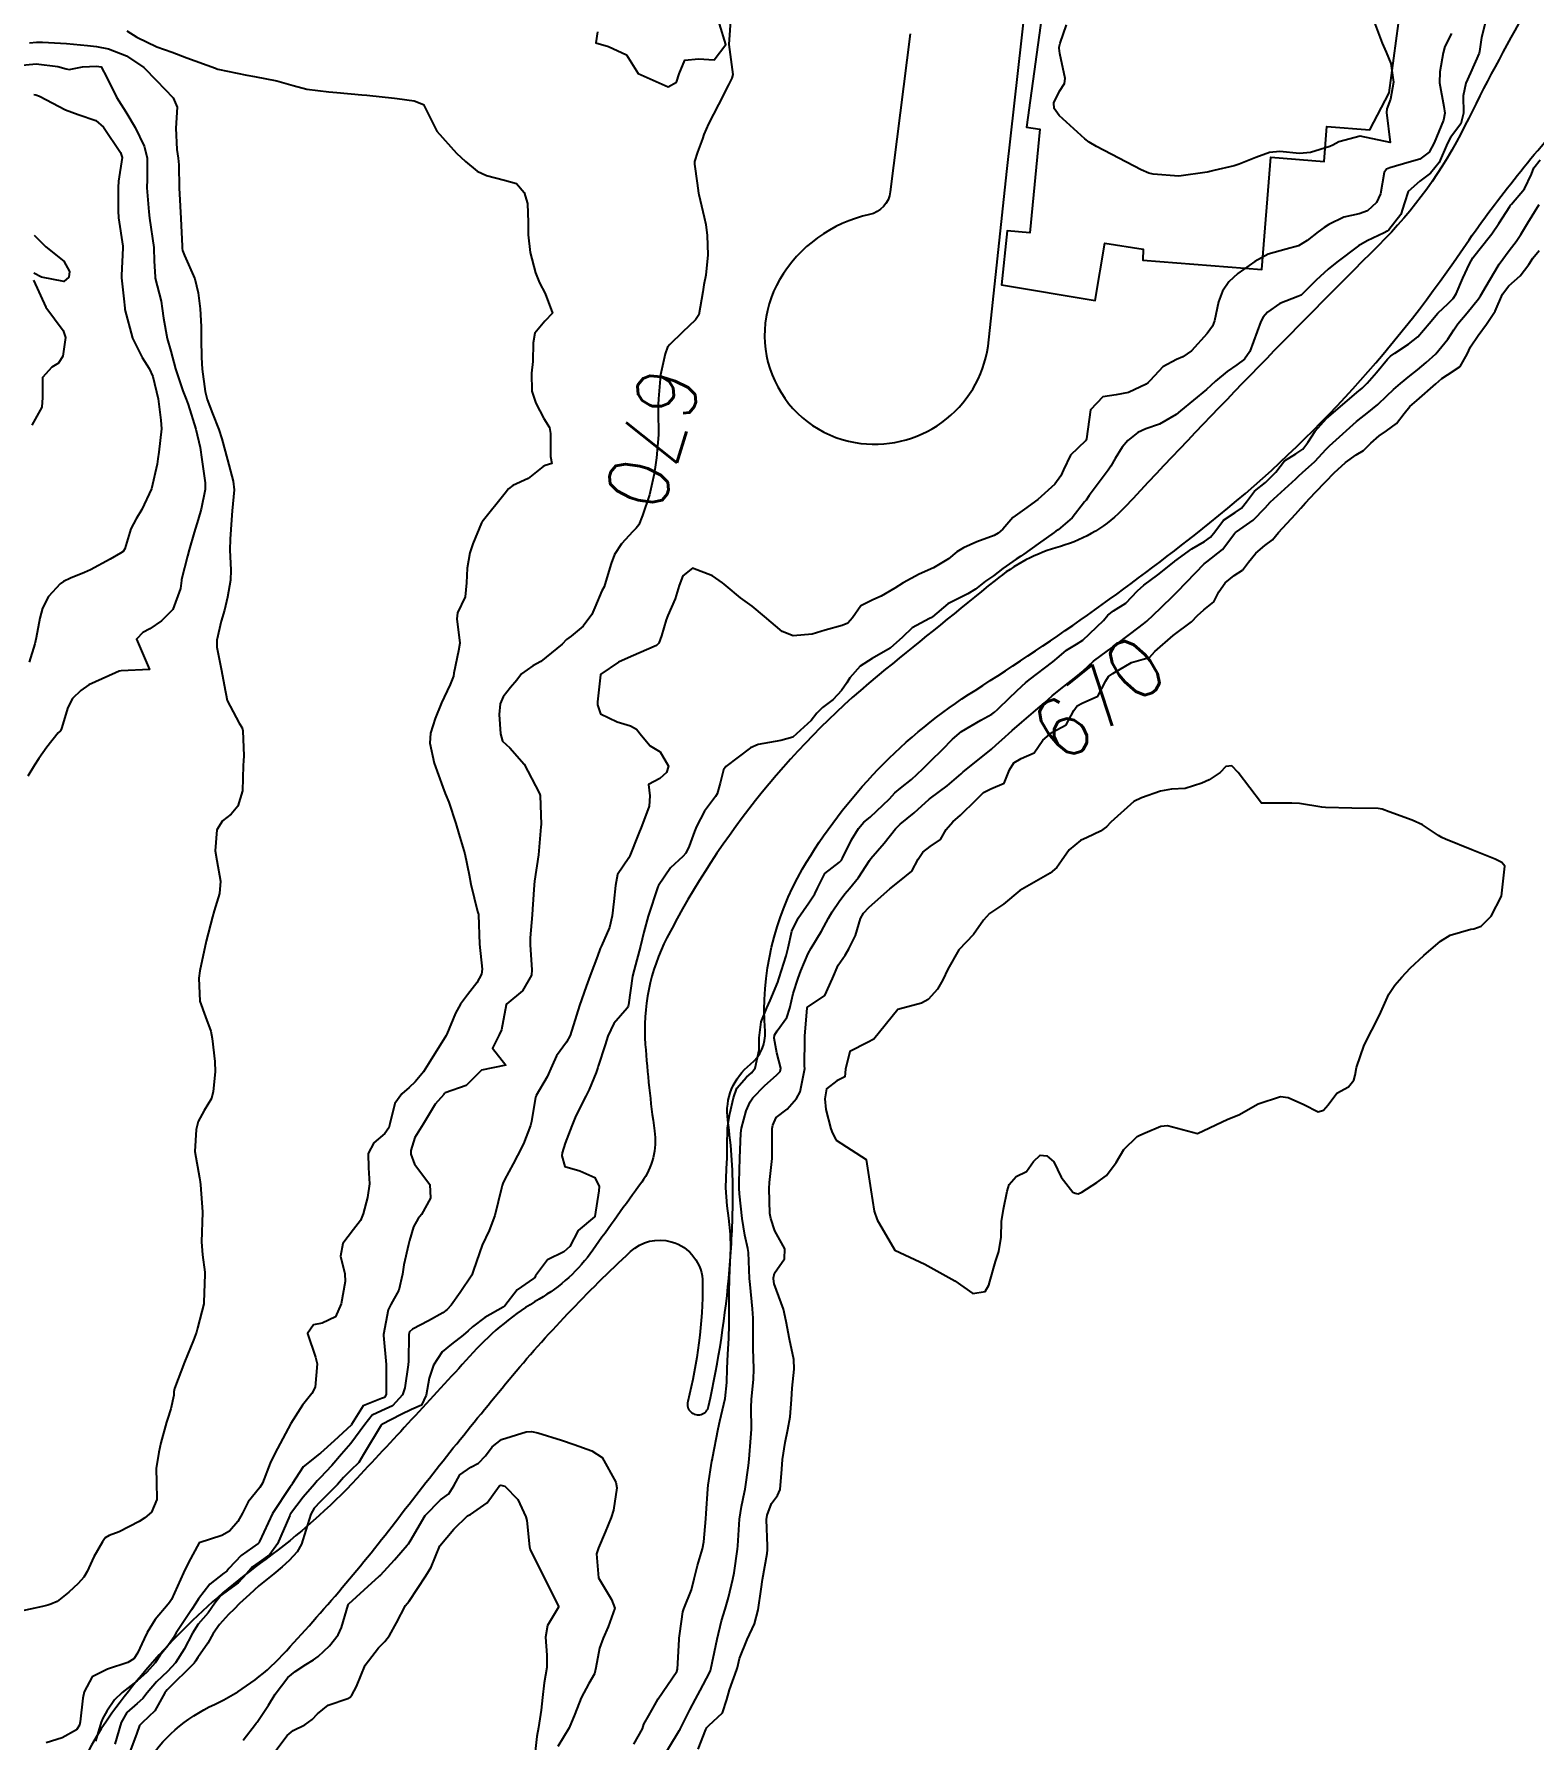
# Model space of a CAD drawing. Header units: metres. Extents: x 298520 to 308411, y 7433745 to 7450750.
# Drawn here: x 300388.8 to 300488.4, y 7445353.5 to 7445466.8 of the extents above; entities that cross this region are included whole.
import ezdxf
from ezdxf.enums import TextEntityAlignment as Align

# ---------------------------------------------------------------- set-up
doc = ezdxf.new("R2010")
doc.units = ezdxf.units.M
doc.header["$LTSCALE"] = 10
for name, color, linetype in [('Cotas', 45, 'Continuous'), ('Curvas de Nivel 1m', 11, 'Continuous'), ('Curvas de Nivel 5m', 15, 'Continuous'), ('Edificações', 30, 'Continuous'), ('Hidrografia', 140, 'Continuous'), ('Vias Primárias', 230, 'Continuous')]:
    doc.layers.add(name, color=color, linetype=linetype)
doc.styles.add('Style-STANDARD', font='STANDARD.shx')

msp = doc.modelspace()

# ---------------------------------------------------------------- linework, layer by layer
at = {"layer": 'Curvas de Nivel 1m', "flags": 128}
for points, elevation in [([(300485.2, 7445467.56), (300484.95, 7445466.6), (300484.82, 7445465.68), (300484.79, 7445465.56), (300484.22, 7445464.27), (300483.9, 7445463.57), (300483.73, 7445462.74), (300483.75, 7445461.57), (300483.58, 7445460.87), (300482.88, 7445459.97), (300482.68, 7445459.58), (300482.14, 7445458.3), (300481.55, 7445457.6), (300480.84, 7445457.06), (300480.08, 7445456.37), (300479.82, 7445455.62), (300479.58, 7445454.85), (300478.8, 7445453.83), (300478.68, 7445453.74), (300478.47, 7445453.63), (300477.34, 7445453.09), (300476.78, 7445452.76), (300475.33, 7445451.67), (300474.77, 7445451.21), (300473.97, 7445450.48), (300473.19, 7445449.7), (300472.96, 7445449.49), (300472.75, 7445449.39), (300471.54, 7445448.92), (300470.73, 7445448.36), (300470.43, 7445448.02), (300470.28, 7445447.73), (300470.05, 7445447.06), (300469.55, 7445445.74), (300469.2, 7445445.24), (300468.69, 7445444.85), (300468.04, 7445444.4), (300467.27, 7445443.76), (300466.97, 7445443.47), (300466.67, 7445443.21), (300464.94, 7445441.8), (300464.65, 7445441.56), (300463.55, 7445440.9), (300462.64, 7445440.59), (300462.11, 7445440.35), (300461.46, 7445439.83), (300461.07, 7445439.39), (300460.61, 7445438.63), (300460.33, 7445438.12), (300460.14, 7445437.85), (300458.89, 7445436.17), (300458.67, 7445435.87), (300458.58, 7445435.74), (300457.76, 7445434.69), (300456.82, 7445433.89), (300456.66, 7445433.79), (300456.56, 7445433.72), (300455.5, 7445432.96), (300454.54, 7445432.28), (300454.33, 7445432.13), (300454.02, 7445431.93), (300453.15, 7445431.31), (300452.52, 7445430.84), (300452, 7445430.47), (300451.32, 7445429.95), (300450.83, 7445429.63), (300450.51, 7445429.48), (300449.49, 7445428.98), (300448.48, 7445428.11), (300448.42, 7445428.06), (300448.27, 7445427.99), (300447.11, 7445427.37), (300446.47, 7445426.76), (300445.67, 7445426.02), (300444.46, 7445425.34), (300443.67, 7445424.82), (300442.99, 7445424.05), (300442.77, 7445423.72), (300442.43, 7445423.22), (300441.87, 7445422.61), (300441.17, 7445422.07), (300440.78, 7445421.7), (300440.4, 7445421.22), (300439.19, 7445420.1), (300438.39, 7445419.88), (300436.9, 7445419.62), (300436.39, 7445419.39), (300434.75, 7445418.15), (300434.59, 7445417.93), (300434.36, 7445417.06), (300434.16, 7445416.34), (300434.05, 7445416.16), (300433.32, 7445415.19), (300432.79, 7445414.18), (300432.66, 7445413.84), (300432.3, 7445412.86), (300432.09, 7445412.39), (300431.88, 7445412.18), (300431.06, 7445411.42), (300430.27, 7445410.26), (300430.25, 7445410.2), (300430.23, 7445410.16), (300429.59, 7445408.21), (300429.29, 7445407.16), (300429.07, 7445406.22), (300428.64, 7445404.65), (300428.54, 7445404.22), (300428.28, 7445402.32), (300428.26, 7445402.23), (300428.24, 7445402.17), (300428.18, 7445402.09), (300427.31, 7445401.09), (300426.91, 7445400.24), (300426.72, 7445399.67), (300426.25, 7445398.25), (300426.23, 7445398.15), (300426.13, 7445397.82), (300425.66, 7445396.7), (300425.43, 7445396.26), (300424.77, 7445394.95), (300424.5, 7445394.27), (300424.07, 7445393.12), (300423.87, 7445392.48), (300423.84, 7445392.28), (300424.05, 7445391.58), (300425.03, 7445391.28), (300426.04, 7445390.84), (300426.33, 7445390.25), (300426.31, 7445389.96), (300426.04, 7445388.25), (300426.03, 7445388.23), (300426.01, 7445388.22), (300424.93, 7445387.33), (300424.37, 7445386.27), (300423.98, 7445385.9), (300422.89, 7445385.37), (300422.1, 7445384.3), (300422.05, 7445384.21), (300421.96, 7445384.13), (300420.87, 7445383.39), (300420.05, 7445382.32), (300420, 7445382.27), (300419.94, 7445382.23), (300418.74, 7445381.53), (300417.92, 7445380.91), (300417.63, 7445380.65), (300417.29, 7445380.36), (300416.51, 7445379.76), (300415.9, 7445379.25), (300415.32, 7445378.38), (300415.02, 7445377.52), (300414.83, 7445376.39), (300414.53, 7445375.72), (300413.86, 7445375.42), (300413.17, 7445375.09), (300411.88, 7445374.42), (300411.84, 7445374.39), (300410.67, 7445372.43), (300410.35, 7445371.9), (300409.81, 7445371.37), (300409.34, 7445370.9), (300408.94, 7445370.45), (300407.78, 7445369.28), (300407.39, 7445368.86), (300407.17, 7445368.48), (300406.84, 7445367.4), (300406.54, 7445366.48), (300406.27, 7445365.96), (300405.74, 7445365.4), (300405.26, 7445364.97), (300404.7, 7445364.51), (300403.71, 7445363.71), (300403.09, 7445363.14), (300402.44, 7445362.53), (300402.07, 7445362.16), (300401.69, 7445361.8), (300401.09, 7445361.14), (300400.69, 7445360.55), (300400.32, 7445359.9), (300399.66, 7445358.95), (300399.51, 7445358.7), (300399.41, 7445358.56), (300397.63, 7445356.79), (300397.53, 7445356.69), (300397.47, 7445356.59), (300396.81, 7445355.4), (300395.96, 7445354.61), (300395.78, 7445354.43), (300395.6, 7445353.92), (300395.13, 7445352.62)], 668), ([(300394.95, 7445467.04), (300395.6, 7445466.62), (300396.94, 7445465.99), (300397.96, 7445465.63), (300398.93, 7445465.25), (300400.83, 7445464.56), (300400.92, 7445464.53), (300400.98, 7445464.51), (300402.92, 7445464.11), (300403.42, 7445464.02), (300404.91, 7445463.72), (300406, 7445463.41), (300406.9, 7445463.17), (300408.37, 7445463), (300408.9, 7445462.95), (300410.55, 7445462.79), (300410.9, 7445462.77), (300412.73, 7445462.58), (300412.9, 7445462.56), (300414.04, 7445462.4), (300414.66, 7445462.16), (300414.89, 7445461.67), (300415.54, 7445460.38), (300416.85, 7445458.93), (300417.44, 7445458.36), (300418.22, 7445457.73), (300418.83, 7445457.44), (300420.04, 7445457.12), (300420.83, 7445456.91), (300421.34, 7445456.31), (300421.56, 7445455.57), (300421.6, 7445454.31), (300421.61, 7445453.49), (300421.74, 7445452.31), (300422.09, 7445450.97), (300422.37, 7445450.3), (300422.74, 7445449.6), (300423.23, 7445448.29), (300422.72, 7445447.76), (300422.05, 7445446.96), (300421.94, 7445446.31), (300421.92, 7445445.08), (300421.82, 7445444.31), (300421.86, 7445443.11), (300422.11, 7445442.31), (300422.64, 7445441.28), (300423.03, 7445440.68), (300423.09, 7445440.29), (300423.09, 7445438.76), (300423.18, 7445438.29), (300422.74, 7445438.17), (300422.61, 7445438.1), (300421.6, 7445437.31), (300420.59, 7445436.84), (300420.3, 7445436.61), (300420.09, 7445436.33), (300418.56, 7445434.43), (300418.53, 7445434.39), (300418.51, 7445434.35), (300417.93, 7445432.96), (300417.73, 7445432.36), (300417.55, 7445431.33), (300417.52, 7445430.36), (300417.42, 7445429.44), (300416.92, 7445428.37), (300416.87, 7445427.98), (300417.06, 7445426.36), (300416.98, 7445425.84), (300416.68, 7445424.37), (300416.64, 7445424.17), (300416.43, 7445423.62), (300416.02, 7445422.77), (300415.85, 7445422.38), (300415.44, 7445421.34), (300415.11, 7445420.38), (300415.07, 7445419.7), (300415.36, 7445418.38), (300415.94, 7445416.79), (300416.1, 7445416.37), (300416.34, 7445415.8), (300416.81, 7445414.37), (300417, 7445413.68), (300417.39, 7445412.36), (300417.69, 7445410.95), (300417.8, 7445410.35), (300418.25, 7445408.52), (300418.29, 7445408.39), (300418.3, 7445408.35), (300418.3, 7445408.31), (300418.38, 7445406.35), (300418.56, 7445404.69), (300418.5, 7445404.35), (300418.2, 7445403.79), (300417.57, 7445402.98), (300417.11, 7445402.36), (300416.77, 7445401.77), (300416.2, 7445400.37), (300416.19, 7445400.33), (300416.15, 7445400.28), (300414.98, 7445398.39), (300414.65, 7445397.87), (300414.11, 7445397.2), (300413.7, 7445396.82), (300413.21, 7445396.41), (300412.75, 7445395.76), (300412.42, 7445394.42), (300412.35, 7445394.15), (300412.08, 7445393.76), (300411.35, 7445393.15), (300410.98, 7445392.43), (300411, 7445391.48), (300411.07, 7445390.43), (300410.93, 7445389.52), (300410.65, 7445388.43), (300410.46, 7445387.99), (300410, 7445387.4), (300409.29, 7445386.45), (300409.14, 7445385.62), (300409.43, 7445384.45), (300409.45, 7445383.94), (300409.18, 7445382.45), (300408.8, 7445381.59), (300407.92, 7445381.16), (300407.34, 7445381.06), (300406.94, 7445380.48), (300407.47, 7445378.9), (300407.58, 7445378.47), (300407.45, 7445376.9), (300407.23, 7445376.48), (300406.62, 7445375.72), (300405.84, 7445374.49), (300404.78, 7445372.51), (300404.46, 7445371.86), (300403.95, 7445370.52), (300403.79, 7445370.25), (300403.01, 7445369.29), (300402.62, 7445368.53), (300402.33, 7445367.98), (300401.76, 7445367.33), (300401.25, 7445367.05), (300399.75, 7445366.56), (300399.04, 7445365.26), (300398.72, 7445364.57), (300397.91, 7445362.79), (300397.79, 7445362.59), (300397.7, 7445362.48), (300396.83, 7445361.46), (300396.29, 7445360.6), (300396.09, 7445360.19), (300395.66, 7445359.24), (300395.42, 7445358.85), (300395.01, 7445358.62), (300393.65, 7445358.16), (300392.65, 7445357.65), (300392.12, 7445356.66), (300392.03, 7445356.25), (300391.85, 7445354.66), (300391.81, 7445354.45), (300391.6, 7445354.13), (300390.65, 7445353.61), (300389.59, 7445353.28)], 671), ([(300482.96, 7445466.87), (300482.52, 7445466.01), (300482.41, 7445465.59), (300482.18, 7445464.33), (300482.16, 7445463.59), (300482.45, 7445462.03), (300482.52, 7445461.58), (300482.42, 7445461.12), (300481.81, 7445459.6), (300481.47, 7445458.99), (300480.86, 7445458.53), (300480.15, 7445458.32), (300478.85, 7445457.94), (300478.63, 7445457.85), (300478.49, 7445457.63), (300478.24, 7445456.22), (300477.98, 7445455.64), (300477.38, 7445455.08), (300476.81, 7445454.88), (300475.81, 7445454.66), (300474.8, 7445454.17), (300474.5, 7445453.98), (300474.1, 7445453.69), (300473.36, 7445453.12), (300472.78, 7445452.77), (300471.96, 7445452.53), (300470.78, 7445452.21), (300469.89, 7445451.73), (300468.76, 7445450.93), (300468.15, 7445450.37), (300467.74, 7445449.76), (300467.47, 7445449.04), (300467.21, 7445447.77), (300467.07, 7445447.42), (300466.71, 7445446.94), (300465.67, 7445445.79), (300465.1, 7445445.39), (300464.69, 7445445.21), (300463.77, 7445444.73), (300462.93, 7445443.82), (300462.81, 7445443.68), (300462.67, 7445443.58), (300461.5, 7445443.01), (300460.67, 7445442.86), (300459.79, 7445442.73), (300458.97, 7445441.87), (300458.7, 7445439.94), (300458.68, 7445439.87), (300458.66, 7445439.84), (300458.63, 7445439.81), (300457.65, 7445438.85), (300457.18, 7445437.88), (300457, 7445437.48), (300456.59, 7445436.93), (300455.48, 7445435.91), (300454.58, 7445435.27), (300453.8, 7445434.7), (300453.14, 7445433.93), (300452.83, 7445433.66), (300452.56, 7445433.52), (300451.41, 7445433.09), (300450.54, 7445432.69), (300450.09, 7445432.42), (300449.54, 7445431.97), (300448.53, 7445431.36), (300447.58, 7445430.94), (300446.52, 7445430.36), (300445.97, 7445430.02), (300445.07, 7445429.47), (300444.5, 7445429.23), (300443.7, 7445428.84), (300443.16, 7445428.05), (300442.85, 7445427.68), (300442.48, 7445427.52), (300441.33, 7445427.22), (300440.47, 7445426.95), (300439.22, 7445426.85), (300438.48, 7445427.14), (300437.31, 7445428.12), (300436.5, 7445428.81), (300435.72, 7445429.36), (300434.77, 7445430.16), (300434.64, 7445430.28), (300434.52, 7445430.37), (300433.86, 7445430.83), (300432.52, 7445431.33), (300431.88, 7445430.82), (300431.64, 7445430.19), (300431.38, 7445429.31), (300430.89, 7445428.2), (300430.78, 7445427.91), (300430.47, 7445426.84), (300430.3, 7445426.36), (300430.13, 7445426.2), (300428.46, 7445425.48), (300427.6, 7445425.09), (300426.44, 7445424.3), (300426.42, 7445424.28), (300426.41, 7445424.25), (300426.22, 7445422.45), (300426.22, 7445422.25), (300426.41, 7445421.65), (300427.52, 7445421.12), (300428.4, 7445420.86), (300428.81, 7445420.63), (300429.13, 7445420.22), (300429.72, 7445419.54), (300430.38, 7445419.14), (300430.94, 7445418.19), (300430.8, 7445417.76), (300430.36, 7445417.36), (300429.61, 7445416.96), (300429.7, 7445416.21), (300429.64, 7445415.52), (300429.16, 7445414.22), (300428.92, 7445413.61), (300428.37, 7445412.23), (300428.29, 7445412.1), (300427.54, 7445410.98), (300427.41, 7445410.24), (300427.31, 7445409.19), (300427.19, 7445408.24), (300427.01, 7445407.47), (300426.48, 7445406.25), (300426.4, 7445406.07), (300426.22, 7445405.56), (300425.72, 7445404.26), (300425.47, 7445403.53), (300425.02, 7445402.27), (300424.82, 7445401.63), (300424.4, 7445400.28), (300424.15, 7445399.84), (300423.5, 7445398.92), (300423.2, 7445398.29), (300422.87, 7445397.54), (300422.13, 7445396.3), (300422.13, 7445396.28), (300422.1, 7445396.18), (300421.82, 7445394.57), (300421.76, 7445394.3), (300421.3, 7445393.08), (300420.9, 7445392.31), (300420.62, 7445391.75), (300420.04, 7445390.68), (300419.92, 7445390.44), (300419.88, 7445390.32), (300419.84, 7445390.14), (300419.39, 7445388.33), (300419.01, 7445387.32), (300418.55, 7445386.34), (300417.97, 7445384.68), (300417.89, 7445384.42), (300417.86, 7445384.35), (300417.1, 7445383.21), (300416.49, 7445382.36), (300416.23, 7445382.07), (300415.94, 7445381.85), (300414.99, 7445381.33), (300413.92, 7445380.76), (300413.73, 7445380.59), (300413.67, 7445380.4), (300413.66, 7445378.64), (300413.64, 7445378.4), (300413.42, 7445376.87), (300413.25, 7445376.41), (300412.59, 7445375.68), (300411.86, 7445375.33), (300411.24, 7445375.04), (300410.75, 7445374.43), (300409.83, 7445373.16), (300409.21, 7445372.45), (300408.56, 7445371.71), (300407.8, 7445370.89), (300407.59, 7445370.68), (300407.41, 7445370.47), (300406.66, 7445369.6), (300405.82, 7445368.49), (300405.8, 7445368.46), (300405.77, 7445368.39), (300404.95, 7445366.5), (300404.45, 7445365.8), (300403.73, 7445365.28), (300403.29, 7445364.96), (300402.91, 7445364.53), (300402.35, 7445363.9), (300401.71, 7445363.45), (300401.19, 7445363.06), (300400.79, 7445362.55), (300400.34, 7445361.91), (300399.69, 7445361.15), (300399.3, 7445360.57), (300398.75, 7445359.49), (300398.17, 7445358.58), (300397.65, 7445358.02), (300396.91, 7445357.32), (300396.3, 7445356.6), (300396.01, 7445356.22), (300395.62, 7445355.89), (300394.94, 7445355.29), (300394.57, 7445354.63), (300394.14, 7445353.19)], 669), ([(300388.48, 7445466.25), (300388.94, 7445466.29), (300389.34, 7445466.29), (300390.94, 7445466.22), (300392.34, 7445466.07), (300392.94, 7445466), (300393.72, 7445465.85), (300394.93, 7445465.4), (300396.07, 7445464.62), (300396.91, 7445463.76), (300398.02, 7445462.59), (300398.28, 7445461.98), (300398.21, 7445460.59), (300398.27, 7445459.17), (300398.36, 7445458.59), (300398.39, 7445458.14), (300398.43, 7445456.59), (300398.45, 7445456.22), (300398.54, 7445454.58), (300398.61, 7445452.75), (300398.62, 7445452.58), (300398.64, 7445452.45), (300398.77, 7445452.12), (300399.46, 7445450.57), (300399.69, 7445449.63), (300399.81, 7445448.57), (300399.88, 7445447.41), (300399.89, 7445446.57), (300399.9, 7445445.35), (300399.95, 7445444.57), (300400.15, 7445443.08), (300400.29, 7445442.56), (300400.64, 7445441.63), (300401.06, 7445440.56), (300401.25, 7445439.93), (300401.64, 7445438.55), (300402.02, 7445437.12), (300402.07, 7445436.55), (300401.95, 7445435.16), (300401.9, 7445434.55), (300401.82, 7445433.27), (300401.79, 7445432.55), (300401.86, 7445431.21), (300401.84, 7445430.55), (300401.64, 7445429.41), (300401.43, 7445428.55), (300401.21, 7445427.82), (300400.92, 7445426.56), (300400.93, 7445426.09), (300401.24, 7445424.55), (300401.4, 7445423.59), (300401.62, 7445422.55), (300402.4, 7445421.05), (300402.6, 7445420.74), (300402.66, 7445420.54), (300402.71, 7445418.87), (300402.69, 7445418.54), (300402.68, 7445418.22), (300402.62, 7445416.54), (300402.33, 7445415.52), (300401.87, 7445415), (300401.29, 7445414.55), (300400.93, 7445413.94), (300400.81, 7445412.55), (300400.93, 7445411.92), (300401.17, 7445410.55), (300401.09, 7445409.73), (300400.75, 7445408.56), (300400.64, 7445408.16), (300400.22, 7445406.56), (300399.8, 7445404.57), (300399.72, 7445404.09), (300399.79, 7445402.57), (300400.17, 7445401.52), (300400.53, 7445400.56), (300400.61, 7445400.09), (300400.79, 7445398.55), (300400.81, 7445397.87), (300400.69, 7445396.55), (300400.56, 7445396.1), (300400.09, 7445395.29), (300399.68, 7445394.57), (300399.55, 7445394.04), (300399.46, 7445392.57), (300399.77, 7445390.83), (300399.82, 7445390.56), (300399.83, 7445390.36), (300399.97, 7445388.56), (300399.97, 7445388.52), (300399.91, 7445386.56), (300399.98, 7445385.71), (300400.12, 7445384.56), (300400.12, 7445384.4), (300400.06, 7445382.56), (300400.05, 7445382.45), (300399.93, 7445381.93), (300399.64, 7445380.84), (300399.57, 7445380.57), (300399.37, 7445380.03), (300398.78, 7445378.58), (300398.11, 7445376.83), (300398.07, 7445376.59), (300398.07, 7445376.38), (300397.86, 7445375.46), (300397.65, 7445374.79), (300397.58, 7445374.59), (300397.21, 7445373.21), (300397.07, 7445372.6), (300396.9, 7445371.5), (300396.92, 7445370.6), (300396.93, 7445369.45), (300396.59, 7445368.6), (300396.15, 7445368.22), (300395.77, 7445367.98), (300394.43, 7445367.3), (300393.76, 7445367.06), (300393.51, 7445366.89), (300393.32, 7445366.64), (300392.76, 7445365.63), (300392.32, 7445364.65), (300392.09, 7445364.28), (300391.71, 7445363.86), (300391.09, 7445363.28), (300390.31, 7445362.67), (300389.89, 7445362.49), (300389.7, 7445362.42), (300389.34, 7445362.33), (300387.7, 7445361.97)], 672), ([(300387.55, 7445464.72), (300388.92, 7445464.85), (300390.36, 7445464.69), (300390.92, 7445464.52), (300391.11, 7445464.49), (300392, 7445464.66), (300392.92, 7445464.71), (300393.24, 7445464.65), (300393.61, 7445463.94), (300394.25, 7445462.64), (300394.88, 7445461.67), (300395.5, 7445460.62), (300396.09, 7445459.38), (300396.3, 7445458.62), (300396.29, 7445457.16), (300396.27, 7445456.62), (300396.4, 7445455.02), (300396.44, 7445454.61), (300396.73, 7445452.66), (300396.73, 7445452.61), (300396.76, 7445451.77), (300396.82, 7445450.67), (300396.82, 7445450.61), (300397.22, 7445449.09), (300397.3, 7445448.6), (300397.37, 7445447.95), (300397.63, 7445446.6), (300397.86, 7445445.76), (300398.17, 7445444.59), (300398.66, 7445443.13), (300398.88, 7445442.58), (300399.01, 7445442.22), (300399.53, 7445440.57), (300399.82, 7445439.37), (300399.93, 7445438.57), (300400.15, 7445437.01), (300400.15, 7445436.56), (300399.88, 7445435.26), (300399.69, 7445434.57), (300399.41, 7445433.71), (300399.09, 7445432.57), (300398.98, 7445432.13), (300398.58, 7445430.58), (300398.57, 7445430.53), (300398.51, 7445429.99), (300398, 7445428.59), (300397.25, 7445427.83), (300396.47, 7445427.31), (300396.01, 7445427.07), (300395.59, 7445426.62), (300396.44, 7445424.61), (300394.56, 7445424.51), (300394.44, 7445424.49), (300394.19, 7445424.39), (300392.43, 7445423.59), (300391.89, 7445423.21), (300391.33, 7445422.67), (300391.02, 7445422.07), (300390.61, 7445420.68), (300390.53, 7445420.54), (300390.39, 7445420.39), (300389.62, 7445419.44), (300389.1, 7445418.69), (300388.81, 7445418.25), (300388.36, 7445417.51)], 673), ([(300388.77, 7445462.82), (300388.89, 7445462.79), (300389.14, 7445462.7), (300390.88, 7445461.79), (300391.71, 7445461.5), (300392.88, 7445461.09), (300393.39, 7445460.64), (300394.52, 7445458.97), (300394.63, 7445458.63), (300394.4, 7445457.06), (300394.37, 7445456.63), (300394.36, 7445455.09), (300394.38, 7445454.63), (300394.68, 7445452.73), (300394.68, 7445452.63), (300394.59, 7445450.8), (300394.59, 7445450.63), (300394.74, 7445449.24), (300394.81, 7445448.63), (300394.82, 7445448.54), (300395.33, 7445446.62), (300395.97, 7445445.34), (300396.42, 7445444.61), (300396.67, 7445444.07), (300397.03, 7445442.6), (300397.21, 7445441.17), (300397.25, 7445440.6), (300397.08, 7445439.06), (300397.01, 7445438.6), (300396.95, 7445438.26), (300396.58, 7445436.61), (300395.95, 7445435.23), (300395.57, 7445434.62), (300395.21, 7445433.96), (300394.81, 7445432.63), (300394.71, 7445432.45), (300394.53, 7445432.33), (300393.83, 7445431.94), (300392.52, 7445431.23), (300392.13, 7445431.05), (300391.2, 7445430.67), (300390.74, 7445430.45), (300390.51, 7445430.29), (300389.74, 7445429.45), (300389.35, 7445428.69), (300389.17, 7445428.01), (300388.92, 7445426.7), (300388.83, 7445426.32), (300388.45, 7445425.09)], 674), ([(300428.62, 7445353.19), (300429.2, 7445354.21), (300429.3, 7445354.52), (300429.62, 7445355.1), (300430.02, 7445355.81), (300430.25, 7445356.2), (300431.48, 7445358.01), (300431.54, 7445358.18), (300431.64, 7445360.15), (300431.63, 7445360.18), (300431.63, 7445360.22), (300431.68, 7445360.53), (300431.89, 7445361.99), (300431.94, 7445362.18), (300432.45, 7445363.44), (300432.64, 7445364.17), (300432.85, 7445365.06), (300433.2, 7445366.17), (300433.29, 7445366.63), (300433.41, 7445368.16), (300433.43, 7445368.51), (300433.54, 7445370.16), (300433.56, 7445370.39), (300433.82, 7445371.99), (300433.85, 7445372.14), (300433.85, 7445372.16), (300433.86, 7445372.19), (300434.24, 7445374.15), (300434.35, 7445374.66), (300434.7, 7445376.15), (300434.81, 7445377.22), (300434.83, 7445378.15), (300434.87, 7445379.11), (300434.93, 7445380.14), (300434.97, 7445381.1), (300434.97, 7445382.14), (300434.96, 7445383.15), (300434.99, 7445384.14), (300435.03, 7445385.2), (300435.08, 7445386.14), (300435.05, 7445387.09), (300434.94, 7445388.15), (300434.83, 7445388.96), (300434.73, 7445390.15), (300434.78, 7445391.42), (300434.82, 7445392.15), (300434.83, 7445392.91), (300434.86, 7445394.15), (300435.01, 7445395.07), (300435.25, 7445396.14), (300435.47, 7445396.78), (300436.12, 7445397.51), (300436.45, 7445397.8), (300436.69, 7445398.12), (300436.95, 7445399.32), (300436.95, 7445400.12), (300437.09, 7445401.2), (300437.47, 7445402.12), (300437.69, 7445402.61), (300438.2, 7445403.83), (300438.27, 7445404.04), (300438.29, 7445404.11), (300438.75, 7445405.57), (300438.88, 7445406.1), (300439.13, 7445407.21), (300439.54, 7445408.09), (300440.26, 7445409.11), (300440.65, 7445409.7), (300440.83, 7445410.07), (300441.31, 7445411.04), (300442.29, 7445411.81), (300442.43, 7445411.93), (300442.5, 7445412.06), (300443.08, 7445413.29), (300443.55, 7445414.05), (300443.92, 7445414.46), (300444.33, 7445414.8), (300445.62, 7445416.02), (300445.97, 7445416.4), (300446.35, 7445416.73), (300447.07, 7445417.29), (300447.82, 7445418), (300448.09, 7445418.28), (300448.38, 7445418.55), (300449.11, 7445419.26), (300449.79, 7445419.98), (300450.4, 7445420.49), (300451.68, 7445421.23), (300452.41, 7445421.63), (300452.59, 7445421.76), (300452.78, 7445421.94), (300453.62, 7445422.74), (300454.44, 7445423.52), (300454.65, 7445423.71), (300454.9, 7445423.91), (300456.46, 7445425.12), (300456.88, 7445425.46), (300457.38, 7445425.88), (300458.04, 7445426.3), (300458.47, 7445426.56), (300459.83, 7445427.86), (300460.12, 7445428.22), (300460.49, 7445428.51), (300461.32, 7445429.02), (300462.1, 7445429.83), (300462.52, 7445430.21), (300463.45, 7445430.89), (300464.53, 7445431.76), (300464.58, 7445431.8), (300465.7, 7445432.63), (300466.55, 7445433.11), (300466.94, 7445433.39), (300467.22, 7445433.76), (300467.8, 7445434.53), (300468.58, 7445435.05), (300469, 7445435.33), (300469.33, 7445435.74), (300469.87, 7445436.46), (300470.6, 7445437.03), (300471.28, 7445437.72), (300471.86, 7445438.47), (300472.62, 7445438.95), (300473.07, 7445439.25), (300473.41, 7445439.69), (300473.89, 7445440.44), (300474.65, 7445441.28), (300475.09, 7445441.67), (300476.67, 7445443.01), (300477.01, 7445443.31), (300477.35, 7445443.64), (300477.97, 7445444.35), (300478.7, 7445445.23), (300478.9, 7445445.43), (300479.18, 7445445.63), (300480.09, 7445446.23), (300480.71, 7445446.72), (300481.48, 7445447.6), (300482.04, 7445448.29), (300482.74, 7445448.94), (300483.06, 7445449.26), (300483.26, 7445449.57), (300483.71, 7445450.62), (300484.14, 7445451.57), (300484.37, 7445451.97), (300484.78, 7445452.47), (300485.63, 7445453.55), (300486.1, 7445454.25), (300486.82, 7445455.37), (300486.88, 7445455.47), (300486.93, 7445455.53), (300487.8, 7445456.56), (300488.26, 7445457.52), (300488.42, 7445457.94), (300488.85, 7445458.47)], 668), ([(300430.51, 7445352.2), (300431.6, 7445354.01), (300431.66, 7445354.12), (300431.7, 7445354.18), (300432.34, 7445355.46), (300432.73, 7445356.17), (300433.04, 7445356.76), (300433.65, 7445357.93), (300433.73, 7445358.08), (300433.75, 7445358.16), (300434.08, 7445359.75), (300434.16, 7445360.16), (300434.45, 7445361.39), (300434.7, 7445362.15), (300434.92, 7445362.94), (300435.2, 7445364.15), (300435.29, 7445364.58), (300435.52, 7445366.14), (300435.53, 7445366.36), (300435.64, 7445368.13), (300435.78, 7445368.99), (300435.99, 7445369.93), (300436.03, 7445370.13), (300436.24, 7445371.7), (300436.29, 7445372.13), (300436.41, 7445373.55), (300436.44, 7445374.12), (300436.42, 7445375.56), (300436.45, 7445376.12), (300436.58, 7445377.42), (300436.6, 7445378.12), (300436.56, 7445379.47), (300436.55, 7445380.12), (300436.55, 7445381.5), (300436.52, 7445382.12), (300436.36, 7445383.73), (300436.32, 7445384.13), (300436.24, 7445385.87), (300436.2, 7445386.13), (300436, 7445387.02), (300435.82, 7445388.13), (300435.66, 7445389.76), (300435.63, 7445390.14), (300435.63, 7445390.54), (300435.67, 7445392.14), (300435.74, 7445393.79), (300435.78, 7445394.13), (300436.09, 7445395.28), (300436.35, 7445395.88), (300436.53, 7445396.13), (300437.3, 7445396.93), (300438.13, 7445397.67), (300438.36, 7445397.88), (300438.39, 7445398.11), (300438.14, 7445399.14), (300437.95, 7445400.11), (300437.97, 7445400.3), (300438.16, 7445400.59), (300438.79, 7445401.48), (300438.99, 7445402.1), (300439.22, 7445403.07), (300439.55, 7445404.1), (300439.72, 7445404.58), (300440.22, 7445405.74), (300440.41, 7445406.09), (300441.09, 7445407.22), (300441.56, 7445408.07), (300441.81, 7445408.51), (300442.26, 7445409.18), (300442.64, 7445409.69), (300442.96, 7445410.05), (300443.55, 7445410.78), (300444.29, 7445411.92), (300444.38, 7445412.04), (300445.27, 7445413.06), (300446.02, 7445414.01), (300446.33, 7445414.33), (300447.25, 7445415.08), (300448.26, 7445415.99), (300448.31, 7445416.03), (300448.34, 7445416.06), (300449.45, 7445416.88), (300450.37, 7445417.67), (300450.52, 7445417.81), (300450.7, 7445417.97), (300452.39, 7445419.32), (300452.71, 7445419.61), (300453.07, 7445419.93), (300453.77, 7445420.55), (300454.4, 7445421.11), (300455.33, 7445421.91), (300455.91, 7445422.4), (300456.43, 7445422.85), (300456.99, 7445423.33), (300457.71, 7445423.88), (300458.13, 7445424.19), (300458.45, 7445424.5), (300459.16, 7445425.16), (300460.09, 7445425.85), (300460.47, 7445426.11), (300461.64, 7445427), (300462.48, 7445427.63), (300462.71, 7445427.82), (300463.62, 7445428.69), (300464.51, 7445429.54), (300464.64, 7445429.67), (300464.75, 7445429.8), (300466.53, 7445431.63), (300466.6, 7445431.7), (300466.69, 7445431.77), (300467.73, 7445432.58), (300468.56, 7445433.66), (300468.6, 7445433.71), (300468.66, 7445433.75), (300469.78, 7445434.53), (300470.58, 7445435.36), (300470.9, 7445435.73), (300472.6, 7445437.28), (300472.81, 7445437.48), (300473.06, 7445437.7), (300473.88, 7445438.42), (300474.63, 7445439.24), (300474.84, 7445439.47), (300475.06, 7445439.67), (300476.65, 7445441.09), (300476.96, 7445441.34), (300477.35, 7445441.64), (300478.07, 7445442.22), (300478.66, 7445442.8), (300479.09, 7445443.21), (300479.57, 7445443.62), (300480.18, 7445444.12), (300480.69, 7445444.52), (300481.28, 7445445.01), (300481.91, 7445445.59), (300482.71, 7445446.56), (300483.11, 7445447.19), (300483.38, 7445447.57), (300484, 7445448.31), (300484.75, 7445449.25), (300484.88, 7445449.43), (300484.95, 7445449.56), (300485.19, 7445449.98), (300486.12, 7445451.54), (300486.78, 7445452.46), (300487.26, 7445453.05), (300487.57, 7445453.52), (300488.02, 7445454.3), (300488.77, 7445455.51)], 669), ([(300402.68, 7445353.45), (300403.49, 7445354.52), (300403.54, 7445354.58), (300403.6, 7445354.65), (300404.36, 7445355.78), (300404.8, 7445356.5), (300405.64, 7445357.62), (300406.12, 7445358.02), (300406.84, 7445358.48), (300407.34, 7445358.79), (300407.66, 7445359.01), (300408.42, 7445359.71), (300408.98, 7445360.46), (300409.2, 7445360.93), (300409.66, 7445362.45), (300409.67, 7445362.48), (300409.7, 7445362.51), (300410.71, 7445363.44), (300411.72, 7445364.36), (300411.75, 7445364.39), (300411.79, 7445364.42), (300412.72, 7445365.43), (300413.57, 7445366.4), (300413.65, 7445366.51), (300413.76, 7445366.68), (300414.76, 7445368.39), (300415.78, 7445369.42), (300416.33, 7445369.83), (300416.68, 7445370.36), (300417.07, 7445371.09), (300417.81, 7445371.59), (300418.31, 7445371.85), (300418.78, 7445372.34), (300419.21, 7445372.95), (300419.83, 7445373.43), (300421.47, 7445373.94), (300421.84, 7445373.96), (300422.26, 7445373.87), (300423.83, 7445373.38), (300424.67, 7445373.11), (300425.83, 7445372.69), (300426.52, 7445372.24), (300427.44, 7445370.59), (300427.49, 7445370.23), (300427.27, 7445368.74), (300427.12, 7445368.24), (300426.73, 7445367.27), (300426.28, 7445366.24), (300426.15, 7445365.84), (300426.28, 7445364.24), (300427.14, 7445362.8), (300427.37, 7445362.23), (300426.93, 7445360.99), (300426.59, 7445360.24), (300426.35, 7445359.56), (300426.1, 7445358.25), (300426.02, 7445357.87), (300425.64, 7445357.22), (300425.12, 7445356.26), (300424.71, 7445355.17), (300424.33, 7445354.27), (300423.59, 7445353.03)], 668), ([(300404.64, 7445352.5), (300405.6, 7445353.75), (300405.99, 7445354.09), (300406.77, 7445354.48), (300407.26, 7445354.82), (300407.61, 7445355.19), (300408.31, 7445355.78), (300409.63, 7445356.21), (300409.78, 7445356.3), (300409.9, 7445356.45), (300410.2, 7445357.01), (300410.77, 7445358.43), (300411.66, 7445359.59), (300412.08, 7445360.01), (300412.39, 7445360.41), (300412.85, 7445361.24), (300413.45, 7445362.4), (300413.57, 7445362.53), (300413.71, 7445362.69), (300414.82, 7445364.38), (300415.17, 7445364.94), (300415.75, 7445366.37), (300416.66, 7445367.47), (300417.58, 7445368.35), (300417.71, 7445368.42), (300417.77, 7445368.45), (300418.89, 7445369.23), (300419.69, 7445370.33), (300419.74, 7445370.38), (300419.79, 7445370.39), (300420.05, 7445370.33), (300420.92, 7445369.45), (300421.46, 7445368.3), (300421.51, 7445368.05), (300421.69, 7445366.3), (300421.75, 7445366.12), (300422.65, 7445364.29), (300423.63, 7445362.36), (300423.62, 7445362.28), (300422.89, 7445361.08), (300422.75, 7445360.29), (300422.84, 7445359.11), (300422.84, 7445358.29), (300422.67, 7445357.26), (300422.55, 7445356.29), (300422.47, 7445355.44), (300422.3, 7445354.29), (300422.19, 7445353.7), (300422.02, 7445352.3)], 669)]:
    msp.add_lwpolyline(points, dxfattribs=dict(at, elevation=elevation))
at = {"layer": 'Curvas de Nivel 5m', "flags": 128}
for points, elevation in [([(300435.08, 7445468.04), (300434.94, 7445466.15), (300435.2, 7445464.15), (300435.15, 7445463.91), (300434.91, 7445463.46), (300434.25, 7445462.16), (300433.59, 7445460.88), (300433.28, 7445460.17), (300433.18, 7445459.87), (300432.86, 7445458.99), (300432.65, 7445458.37), (300432.65, 7445458.18), (300432.83, 7445456.92), (300432.92, 7445456.27), (300432.94, 7445456.18), (300433.31, 7445454.67), (300433.42, 7445454.17), (300433.51, 7445453.45), (300433.55, 7445452.17), (300433.41, 7445450.82), (300433.28, 7445450.17), (300433.22, 7445449.7), (300432.94, 7445448.18), (300432.72, 7445447.84), (300431.87, 7445447.03), (300431.01, 7445446.2), (300430.87, 7445446.03), (300430.7, 7445445.58), (300430.4, 7445444.2), (300430.26, 7445442.6), (300430.24, 7445442.21), (300430.25, 7445441.8), (300430.27, 7445440.21), (300430.13, 7445438.68), (300430.07, 7445438.21), (300429.99, 7445437.6), (300429.68, 7445436.21), (300429.2, 7445434.85), (300428.95, 7445434.22), (300428.79, 7445434), (300428.56, 7445433.77), (300427.82, 7445432.96), (300427.35, 7445432.24), (300427.12, 7445431.65), (300426.7, 7445430.25), (300426.65, 7445430.11), (300426.51, 7445429.84), (300426.03, 7445428.72), (300425.83, 7445428.26), (300425.26, 7445427.49), (300424.47, 7445426.82), (300424.16, 7445426.59), (300423.86, 7445426.28), (300422.45, 7445425.14), (300421.91, 7445424.85), (300421.17, 7445424.31), (300420.85, 7445423.9), (300420.43, 7445423.41), (300419.95, 7445422.8), (300419.74, 7445422.33), (300419.69, 7445421.61), (300419.76, 7445420.33), (300419.91, 7445419.85), (300420.38, 7445419.41), (300421.34, 7445418.31), (300422.34, 7445416.42), (300422.39, 7445416.3), (300422.4, 7445416.24), (300422.47, 7445414.3), (300422.46, 7445414.16), (300422.29, 7445412.3), (300422.03, 7445410.54), (300422.01, 7445410.3), (300421.89, 7445408.67), (300421.88, 7445408.3), (300421.75, 7445406.78), (300421.74, 7445406.3), (300421.86, 7445404.65), (300421.83, 7445404.3), (300421.24, 7445403.26), (300420.18, 7445402.39), (300420.15, 7445402.32), (300419.83, 7445400.65), (300419.69, 7445400.33), (300419.24, 7445399.43), (300420.13, 7445398.32), (300418.5, 7445397.97), (300418.12, 7445397.59), (300417.5, 7445396.97), (300416.1, 7445396.47), (300416.05, 7445396.43), (300416, 7445396.37), (300415.43, 7445395.71), (300414.64, 7445394.39), (300414.07, 7445393.5), (300413.82, 7445392.64), (300413.81, 7445392.4), (300414.05, 7445391.74), (300415.08, 7445390.38), (300415.12, 7445389.48), (300414.53, 7445388.39), (300414.3, 7445388.11), (300414, 7445387.57), (300413.73, 7445386.66), (300413.66, 7445386.4), (300413.35, 7445385.03), (300413.26, 7445384.41), (300413.02, 7445383.35), (300412.48, 7445382.41), (300412.31, 7445382.05), (300411.99, 7445380.42), (300411.99, 7445380.35), (300412.17, 7445378.42), (300412.18, 7445378.13), (300412.17, 7445376.42), (300412.06, 7445376.23), (300411.87, 7445376.16), (300410.64, 7445375.66), (300409.87, 7445374.44), (300409.84, 7445374.39), (300408.71, 7445373.34), (300407.82, 7445372.53), (300407.74, 7445372.47), (300406.67, 7445371.62), (300405.93, 7445370.49), (300405.88, 7445370.4), (300405.79, 7445370.29), (300404.63, 7445368.51), (300403.75, 7445366.65), (300403.71, 7445366.56), (300403.66, 7445366.52), (300402.54, 7445365.73), (300401.73, 7445364.86), (300401.58, 7445364.69), (300401.38, 7445364.54), (300400.46, 7445363.81), (300399.71, 7445362.85), (300399.53, 7445362.56), (300399.24, 7445362.11), (300398.23, 7445360.58), (300398.02, 7445360.24), (300397.67, 7445359.71), (300397.17, 7445359.09), (300396.82, 7445358.6), (300396.27, 7445357.98), (300395.64, 7445357.4), (300394.64, 7445356.62), (300394.12, 7445356.13), (300393.61, 7445355.38), (300393.34, 7445354.91), (300393.25, 7445354.64), (300392.86, 7445353.38)], 670), ([(300426.22, 7445466.99), (300426.11, 7445466.26), (300426.94, 7445466), (300428.15, 7445465.45), (300428.92, 7445464.22), (300430.91, 7445463.34), (300431.46, 7445463.65), (300431.65, 7445464.19), (300432.02, 7445465.1), (300432.93, 7445465.19), (300433.96, 7445465.13), (300434.74, 7445466.15), (300434.32, 7445467.52)], 670), ([(300477.81, 7445467.64), (300478.34, 7445466.24), (300478.62, 7445465.63), (300478.93, 7445464.89), (300479.1, 7445463.63), (300478.9, 7445462.51), (300478.66, 7445461.87), (300478.64, 7445461.63), (300478.87, 7445459.63), (300476.88, 7445460.06), (300475.46, 7445459.67), (300475.08, 7445459.46), (300474.87, 7445459.37), (300473.58, 7445458.97), (300472.86, 7445458.9), (300471.55, 7445459.03), (300470.86, 7445458.97), (300469.96, 7445458.63), (300468.85, 7445458.19), (300468.51, 7445458.09), (300467.16, 7445457.77), (300466.9, 7445457.71), (300466.84, 7445457.69), (300466.73, 7445457.66), (300464.84, 7445457.4), (300463.14, 7445457.52), (300462.84, 7445457.6), (300462.34, 7445457.82), (300460.85, 7445458.59), (300459.36, 7445459.36), (300458.87, 7445459.66), (300458.6, 7445459.87), (300456.89, 7445461.43), (300456.56, 7445461.89), (300456.53, 7445462.26), (300456.9, 7445463.05), (300457.24, 7445463.56), (300457.29, 7445463.89), (300456.94, 7445465.55), (300456.88, 7445465.89), (300456.88, 7445465.96), (300456.95, 7445466.23), (300457.38, 7445467.46)], 670), ([(300388.78, 7445453.48), (300389.57, 7445452.69), (300390.76, 7445451.74), (300391.14, 7445451.06), (300391.08, 7445450.68), (300390.75, 7445450.39), (300389.28, 7445450.69), (300388.76, 7445450.95)], 675), ([(300432.9, 7445352.86), (300433.42, 7445354.16), (300433.48, 7445354.29), (300433.61, 7445354.43), (300434.51, 7445355.26), (300434.81, 7445356.15), (300434.99, 7445356.79), (300435.47, 7445358.14), (300435.51, 7445358.28), (300435.66, 7445358.88), (300436.15, 7445360.13), (300436.64, 7445361.18), (300436.9, 7445362.12), (300437.08, 7445363.48), (300437.17, 7445364.12), (300437.49, 7445365.86), (300437.52, 7445366.11), (300437.52, 7445366.34), (300437.45, 7445368.11), (300437.48, 7445368.41), (300437.78, 7445369.19), (300438.17, 7445369.72), (300438.36, 7445370.1), (300438.46, 7445371.46), (300438.51, 7445372.1), (300438.69, 7445373.24), (300438.87, 7445374.1), (300439.02, 7445374.93), (300439.1, 7445376.1), (300439.14, 7445376.84), (300439.29, 7445378.1), (300439.26, 7445378.74), (300438.97, 7445380.1), (300438.75, 7445381.28), (300438.58, 7445382.1), (300437.96, 7445383.77), (300437.9, 7445384.11), (300437.9, 7445384.17), (300437.97, 7445384.48), (300438.63, 7445385.45), (300438.66, 7445386.1), (300438, 7445387.3), (300437.72, 7445388.11), (300437.67, 7445388.46), (300437.63, 7445390.11), (300437.64, 7445390.51), (300437.82, 7445392.11), (300437.83, 7445392.34), (300437.83, 7445394.11), (300437.87, 7445394.33), (300438.09, 7445394.84), (300438.82, 7445395.38), (300439.44, 7445396.1), (300439.67, 7445396.53), (300439.98, 7445398.09), (300439.97, 7445398.25), (300439.98, 7445400.09), (300439.99, 7445400.25), (300440.14, 7445402.09), (300440.14, 7445402.12), (300440.17, 7445402.17), (300441.31, 7445402.95), (300441.83, 7445404.07), (300442.21, 7445404.95), (300442.66, 7445405.61), (300442.92, 7445406.05), (300443.36, 7445406.93), (300443.69, 7445408.05), (300443.88, 7445408.42), (300444.26, 7445408.82), (300445.63, 7445410.02), (300446.28, 7445410.53), (300447.09, 7445411.2), (300447.53, 7445412), (300447.83, 7445412.47), (300448.31, 7445412.85), (300449, 7445413.3), (300449.38, 7445413.98), (300449.82, 7445414.48), (300450.33, 7445414.92), (300451.38, 7445415.95), (300451.87, 7445416.43), (300452.35, 7445416.68), (300453.24, 7445417.05), (300453.59, 7445417.93), (300453.88, 7445418.41), (300454.37, 7445418.69), (300455.23, 7445419.06), (300455.8, 7445419.9), (300456.4, 7445420.41), (300457.36, 7445420.93), (300457.87, 7445421.88), (300458.09, 7445422.2), (300458.42, 7445422.36), (300459.46, 7445422.83), (300459.98, 7445423.85), (300460.16, 7445424.14), (300460.45, 7445424.35), (300461.7, 7445425.07), (300462.46, 7445425.3), (300462.88, 7445425.4), (300463.25, 7445425.81), (300464.47, 7445426.87), (300465.67, 7445427.78), (300466.08, 7445428.19), (300466.49, 7445428.57), (300467.16, 7445429.11), (300467.49, 7445429.76), (300467.91, 7445430.37), (300468.52, 7445430.86), (300469.06, 7445431.21), (300469.47, 7445431.74), (300469.95, 7445432.33), (300470.55, 7445432.84), (300471.05, 7445433.23), (300471.46, 7445433.72), (300472.58, 7445434.93), (300472.95, 7445435.32), (300473.25, 7445435.69), (300473.9, 7445436.37), (300474.6, 7445437.09), (300475.16, 7445437.67), (300475.92, 7445438.36), (300476.62, 7445438.87), (300477.1, 7445439.17), (300477.59, 7445439.64), (300478.14, 7445440.14), (300478.64, 7445440.47), (300479.31, 7445440.96), (300479.8, 7445441.62), (300480.19, 7445442.08), (300480.66, 7445442.49), (300481.92, 7445443.59), (300482.32, 7445443.94), (300482.68, 7445444.18), (300483.53, 7445444.74), (300483.99, 7445445.57), (300484.22, 7445446.05), (300484.72, 7445446.81), (300485.27, 7445447.55), (300485.85, 7445448.43), (300486.35, 7445449.54), (300486.76, 7445450.11), (300487.52, 7445450.77), (300488.09, 7445451.52), (300488.35, 7445451.94), (300488.78, 7445452.46)], 670), ([(300388.75, 7445450.47), (300389.57, 7445448.69), (300390.71, 7445447.13), (300390.87, 7445446.68), (300390.69, 7445445.44), (300390.41, 7445444.96), (300389.96, 7445444.69), (300389.35, 7445444.02), (300389.34, 7445442.69), (300389.3, 7445442.04), (300388.63, 7445440.85)], 675)]:
    msp.add_lwpolyline(points, dxfattribs=dict(at, elevation=elevation))
at = {"layer": 'Curvas de Nivel 5m', "elevation": 670, "flags": 128}
msp.add_lwpolyline([(300468.77, 7445417.75), (300468.37, 7445418.21), (300467.96, 7445418.16), (300467.59, 7445417.76), (300466.85, 7445417.27), (300466.36, 7445417.05), (300465.26, 7445416.7), (300464.35, 7445416.65), (300463.62, 7445416.53), (300462.35, 7445416.07), (300461.85, 7445415.83), (300460.33, 7445414.45), (300460.03, 7445414.15), (300459.63, 7445413.86), (300458.74, 7445413.44), (300458.31, 7445413.24), (300457.55, 7445412.63), (300457.04, 7445411.88), (300456.74, 7445411.44), (300456.28, 7445411.06), (300454.27, 7445409.92), (300453.18, 7445409.02), (300452.26, 7445408.4), (300451.85, 7445407.95), (300451.2, 7445406.99), (300450.22, 7445405.97), (300449.49, 7445404.7), (300449.15, 7445403.98), (300448.81, 7445403.37), (300448.18, 7445402.68), (300447.75, 7445402.42), (300446.17, 7445402.01), (300444.58, 7445400.03), (300444.15, 7445399.81), (300442.97, 7445399.22), (300442.69, 7445398.05), (300442.64, 7445397.54), (300442.12, 7445397.26), (300441.44, 7445396.74), (300441.32, 7445396.07), (300441.38, 7445395.36), (300441.72, 7445394.07), (300441.82, 7445393.8), (300442.08, 7445393.33), (300444.06, 7445392.04), (300444.32, 7445390.32), (300444.37, 7445390.03), (300444.59, 7445388.6), (300444.79, 7445388.03), (300445.98, 7445386.01), (300447.97, 7445385.09), (300449.96, 7445383.97), (300451.15, 7445383.14), (300451.96, 7445383.27), (300452.22, 7445383.68), (300452.29, 7445383.94), (300452.65, 7445385.26), (300452.88, 7445385.93), (300453.04, 7445386.89), (300453.06, 7445387.93), (300453.19, 7445388.75), (300453.44, 7445389.93), (300453.57, 7445390.39), (300454.04, 7445390.91), (300454.71, 7445391.25), (300455.18, 7445391.91), (300455.63, 7445392.33), (300456.06, 7445392.29), (300456.54, 7445391.89), (300457.03, 7445390.87), (300457.79, 7445389.87), (300457.96, 7445389.8), (300458.03, 7445389.78), (300458.14, 7445389.76), (300458.39, 7445389.87), (300459.39, 7445390.51), (300460.04, 7445390.98), (300460.68, 7445391.84), (300461.19, 7445392.71), (300462.08, 7445393.58), (300462.24, 7445393.66), (300462.6, 7445393.81), (300463.64, 7445394.25), (300464.09, 7445394.29), (300466.08, 7445393.78), (300468.09, 7445394.72), (300468.82, 7445395.01), (300470.1, 7445395.73), (300471.6, 7445396.22), (300472.11, 7445396.17), (300473.15, 7445395.69), (300474.1, 7445395.22), (300474.46, 7445395.31), (300474.77, 7445395.67), (300475.34, 7445396.44), (300476.12, 7445396.86), (300476.47, 7445397.31), (300476.55, 7445397.65), (300476.65, 7445398.16), (300477.16, 7445399.64), (300478.17, 7445401.63), (300478.79, 7445403.03), (300479.18, 7445403.62), (300479.66, 7445404.17), (300480.21, 7445404.76), (300481.12, 7445405.6), (300482.23, 7445406.55), (300482.86, 7445406.95), (300484.24, 7445407.34), (300484.43, 7445407.37), (300484.93, 7445407.55), (300485.58, 7445408.22), (300486.27, 7445409.54), (300486.49, 7445411.54), (300486.3, 7445411.78), (300485.85, 7445411.99), (300484.31, 7445412.63), (300482.55, 7445413.34), (300482.32, 7445413.44), (300482.1, 7445413.58), (300481.02, 7445414.29), (300480.33, 7445414.6), (300478.81, 7445415.15), (300478.34, 7445415.33), (300478.08, 7445415.37), (300476.34, 7445415.4), (300474.58, 7445415.44), (300474.34, 7445415.46), (300472.86, 7445415.69), (300472.34, 7445415.73), (300470.34, 7445415.73)], close=True, dxfattribs=at)
at = {"layer": 'Edificações'}
msp.add_lwpolyline([(300456.32, 7445472.25), (300454.71, 7445460.64), (300455.6, 7445460.51), (300454.93, 7445453.62), (300453.44, 7445453.77), (300453.05, 7445450.18), (300459.28, 7445449.14), (300459.92, 7445452.95), (300462.47, 7445452.53), (300462.44, 7445451.82), (300470.36, 7445451.18), (300470.96, 7445458.66), (300474.49, 7445458.37), (300474.67, 7445460.7), (300477.53, 7445460.47), (300478.82, 7445462.93), (300479.75, 7445469.86), (300465.15, 7445472.07), (300464.94, 7445470.71)], close=True, dxfattribs=at)
at = {"layer": 'Hidrografia'}
for points in [[(300492.5, 7445476.04, 0.027928), (300483.85, 7445460.76, -0.082419), (300478.1, 7445452.78, 0.009487), (300461.26, 7445435.4, -0.137552), (300456.97, 7445432.79, 0.10307), (300452.63, 7445430.53, -0.000877), (300445.35, 7445424.62, 0.103839), (300430.83, 7445406.78, 0.138163), (300429.39, 7445399.69, 0.017026), (300430, 7445393.95, -0.195086), (300429.15, 7445390.53, 0.003187), (300425.91, 7445386.02, -0.10708), (300422.34, 7445382.76, 0.076398), (300417.95, 7445379.21, -0.003519), (300410.23, 7445370.85, -0.046943), (300404.18, 7445365.49, 0.078091), (300393.95, 7445355.24, 0.26058), (300391.7, 7445336.39, -0.15606)], [(300394.48, 7445345.97, -0.292931), (300400.76, 7445355.83, 0.097454), (300405.29, 7445359.12, 0.023254), (300413.02, 7445368.26, -0.009548), (300420.34, 7445377.41, -0.032422), (300428.41, 7445385.92, -0.26051), (300431.12, 7445386.58, -0.33679), (300433.2, 7445383.83, -0.062511), (300432.21, 7445375.96, 1.01709), (300433.6, 7445375.63, 0.032789), (300434.99, 7445384.73, 0.018432), (300435.21, 7445389.34, 0.037657), (300434.87, 7445394.66, -0.267773), (300436.38, 7445398.38, 0.250319), (300437.35, 7445400.57, -0.151702), (300439.84, 7445411.35, -0.11995), (300451.3, 7445423.22, 0.027512), (300466.9, 7445434.35, 0.074821), (300483.52, 7445452.29, -0.034612), (300490.56, 7445461.25, 0.117628), (300495.62, 7445470.46, -0.08169)]]:
    msp.add_lwpolyline(points, format="xyb", dxfattribs=at)
at = {"layer": 'Vias Primárias'}
msp.add_lwpolyline([(300446.99, 7445466.85), (300445.67, 7445456.35, -0.317907), (300444.28, 7445454.84, 0.209581), (300438.31, 7445450.51, 0.523671), (300443.33, 7445439.69, 0.42255), (300452.16, 7445446.09), (300453.4, 7445457.71), (300457.33, 7445492.66)], format="xyb", dxfattribs=at)

# ---------------------------------------------------------------- texts
at = {"layer": 'Cotas', "style": 'Style-STANDARD'}
for rotation, p in [(252.7005, (300429.9, 7445439.98, 670)), (39.5188, (300459.5, 7445422.71, 670))]:
    msp.add_text('670', height=4, rotation=rotation, dxfattribs=at).set_placement(p, align=Align.MIDDLE_CENTER)

doc.saveas('drawing.dxf')
